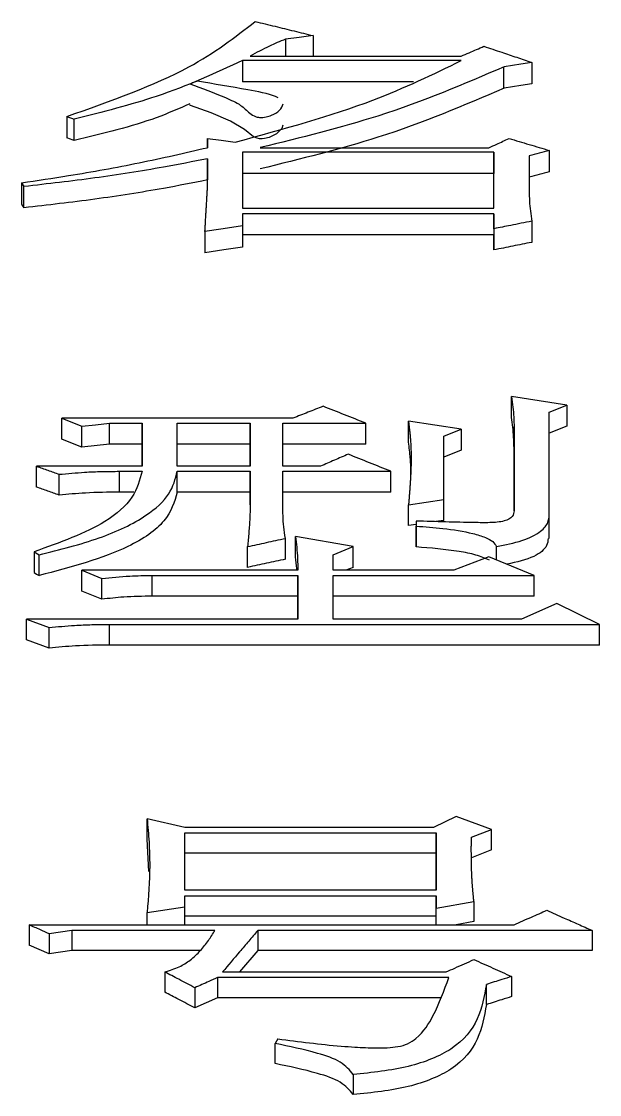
# Model space of a CAD drawing. Header units: millimetres. Extents: x 2085 to 4229, y 754 to 2271.
# Drawn here: x 2597.672 to 2600.16, y 2106.073 to 2110.69 of the extents above; entities that cross this region are included whole.
import ezdxf

# ---------------------------------------------------------------- set-up
doc = ezdxf.new("R2010")
doc.units = ezdxf.units.MM

msp = doc.modelspace()

# ---------------------------------------------------------------- linework, layer by layer
at = {"color": 7, "linetype": 'Continuous', "lineweight": 25}
for p, q in [((2598.8074, 2110.6134), (2598.8074, 2110.5406)), ((2598.9264, 2110.6287), (2598.9264, 2110.5406)), ((2599.5645, 2110.5214), (2598.6234, 2110.5214)), ((2598.6234, 2110.5214), (2598.6234, 2110.4294)), ((2598.6559, 2110.5406), (2599.5646, 2110.5406)), ((2599.7483, 2110.4025), (2599.7483, 2110.4944)), ((2599.8675, 2110.5137), (2599.8675, 2110.4217)), ((2599.3588, 2110.4294), (2598.6234, 2110.4294)), ((2597.8662, 2110.2806), (2597.8662, 2110.189)), ((2597.8986, 2110.1772), (2597.8986, 2110.2689)), ((2598.472, 2110.1466), (2598.472, 2110.1862)), ((2598.472, 2110.1862), (2598.472, 2110.1466)), ((2598.6235, 2110.1268), (2598.6235, 2109.8869)), ((2599.7052, 2110.1268), (2598.6235, 2110.1268)), ((2598.6992, 2110.1466), (2599.6836, 2110.1466)), ((2599.7052, 2109.8869), (2599.7052, 2110.1268)), ((2599.7052, 2110.1268), (2599.7052, 2110.0354)), ((2599.8567, 2110.1109), (2599.8567, 2109.9593)), ((2599.9432, 2110.1347), (2599.9432, 2110.0433)), ((2598.472, 2109.9714), (2598.472, 2110.0991)), ((2598.472, 2110.0991), (2598.472, 2110.0077)), ((2599.7052, 2110.0354), (2598.6235, 2110.0354)), ((2599.7052, 2109.8869), (2599.7052, 2110.0354)), ((2597.6716, 2109.9954), (2597.6824, 2109.9794)), ((2597.6716, 2109.9954), (2597.6716, 2109.9041)), ((2597.6824, 2109.8882), (2597.6824, 2109.9794)), ((2598.472, 2109.9713), (2598.472, 2110.0077)), ((2598.6235, 2109.8869), (2599.7052, 2109.8869)), ((2599.7052, 2109.8627), (2598.6235, 2109.8627)), ((2598.6235, 2109.8627), (2598.6235, 2109.8101)), ((2599.7052, 2109.7979), (2599.7052, 2109.8627)), ((2599.7052, 2109.8627), (2599.7052, 2109.7716)), ((2599.8675, 2109.8303), (2599.8675, 2109.7393)), ((2598.4612, 2109.7858), (2598.4612, 2109.6948)), ((2598.6235, 2109.8101), (2598.6235, 2109.7191)), ((2599.7052, 2109.7979), (2599.7052, 2109.7069)), ((2599.7052, 2109.7716), (2598.6235, 2109.7716)), ((2599.7052, 2109.7069), (2599.7052, 2109.7716)), ((2600.0189, 2109.0382), (2599.781, 2109.0765)), ((2599.781, 2108.9865), (2599.781, 2109.0765)), ((2599.9432, 2109.0083), (2600.0189, 2109.0382)), ((2599.9432, 2108.5756), (2599.9432, 2109.0083)), ((2600.0189, 2109.0382), (2600.0189, 2108.9482)), ((2598.8398, 2108.9827), (2597.8447, 2108.9827)), ((2597.8447, 2108.8928), (2597.8447, 2108.9827)), ((2597.9312, 2108.8586), (2597.9312, 2108.9485)), ((2598.0502, 2108.9613), (2598.1908, 2108.9613)), ((2598.0502, 2108.8714), (2598.0502, 2108.9613)), ((2598.1908, 2108.9613), (2598.1908, 2108.7761)), ((2598.1908, 2108.8714), (2598.1908, 2108.9613)), ((2598.3423, 2108.9613), (2598.656, 2108.9613)), ((2598.3423, 2108.7761), (2598.3423, 2108.9613)), ((2598.656, 2108.9613), (2598.656, 2108.7761)), ((2598.656, 2108.8714), (2598.656, 2108.9613)), ((2598.7966, 2108.9613), (2599.1536, 2108.9613)), ((2598.7966, 2108.7761), (2598.7966, 2108.9613)), ((2599.1535, 2108.8714), (2599.1536, 2108.9613)), ((2599.3374, 2108.8799), (2599.3374, 2108.9699)), ((2599.5646, 2108.9356), (2599.3374, 2108.9699)), ((2600.0189, 2108.9482), (2599.9432, 2108.9183)), ((2599.4889, 2108.9055), (2599.5646, 2108.9356)), ((2599.5646, 2108.9356), (2599.5646, 2108.8457)), ((2599.7918, 2108.9441), (2599.7918, 2108.5844)), ((2599.7918, 2108.8542), (2599.7918, 2108.9441)), ((2598.0502, 2108.8714), (2597.9312, 2108.8586)), ((2598.1908, 2108.8714), (2598.0502, 2108.8714)), ((2598.1908, 2108.7761), (2598.1908, 2108.8714)), ((2598.656, 2108.8714), (2598.3423, 2108.8714)), ((2598.656, 2108.7761), (2598.656, 2108.8714)), ((2599.1535, 2108.8714), (2598.7966, 2108.8714)), ((2599.5646, 2108.8457), (2599.4889, 2108.8157)), ((2599.7918, 2108.5843), (2599.7918, 2108.8542)), ((2598.1908, 2108.7761), (2597.7365, 2108.7761)), ((2597.7365, 2108.6864), (2597.7365, 2108.7761)), ((2598.656, 2108.7761), (2598.3423, 2108.7761)), ((2598.9588, 2108.7761), (2598.7966, 2108.7761)), ((2597.8338, 2108.6518), (2597.8338, 2108.7414)), ((2598.0935, 2108.7544), (2598.1908, 2108.7544)), ((2598.0935, 2108.6648), (2598.0935, 2108.7544)), ((2598.3422, 2108.7544), (2598.656, 2108.7544)), ((2598.656, 2108.7544), (2598.656, 2108.6107)), ((2598.656, 2108.6648), (2598.656, 2108.7544)), ((2598.7966, 2108.7544), (2599.2617, 2108.7544)), ((2598.7966, 2108.6107), (2598.7966, 2108.7544)), ((2599.2617, 2108.6647), (2599.2617, 2108.7544)), ((2598.1551, 2108.6648), (2598.0935, 2108.6648)), ((2598.656, 2108.6648), (2598.3422, 2108.6648)), ((2598.656, 2108.6106), (2598.656, 2108.6648)), ((2599.2617, 2108.6647), (2598.7966, 2108.6648)), ((2599.3375, 2108.6107), (2599.4889, 2108.6325)), ((2599.4889, 2108.543), (2599.4889, 2108.6325)), ((2599.3374, 2108.5212), (2599.3375, 2108.6107)), ((2599.3699, 2108.5405), (2599.3699, 2108.5186)), ((2599.3699, 2108.5405), (2599.3699, 2108.4512)), ((2599.4889, 2108.543), (2599.4555, 2108.5382)), ((2599.9427, 2108.465), (2599.9427, 2108.5544)), ((2599.3699, 2108.5259), (2599.3374, 2108.5212)), ((2599.3699, 2108.4292), (2599.3699, 2108.5186)), ((2598.8074, 2108.3764), (2598.8074, 2108.4657)), ((2599.0995, 2108.4304), (2598.8507, 2108.4745)), ((2598.8507, 2108.3852), (2598.8507, 2108.4745)), ((2597.7257, 2108.4083), (2597.7473, 2108.395)), ((2597.7257, 2108.4083), (2597.7257, 2108.3191)), ((2598.6451, 2108.3412), (2598.6451, 2108.4304)), ((2599.0129, 2108.395), (2599.0995, 2108.4304)), ((2599.0129, 2108.3284), (2599.0129, 2108.395)), ((2599.0995, 2108.3412), (2599.0995, 2108.4304)), ((2599.7161, 2108.3728), (2599.7161, 2108.4304)), ((2599.6836, 2108.3861), (2599.5322, 2108.3284)), ((2599.8783, 2108.3062), (2599.6836, 2108.3861)), ((2597.9312, 2108.3285), (2598.0177, 2108.2929)), ((2598.8615, 2108.3284), (2597.9312, 2108.3285)), ((2597.9312, 2108.2394), (2597.9312, 2108.3285)), ((2598.2341, 2108.3062), (2598.8615, 2108.3062)), ((2598.2341, 2108.2171), (2598.2341, 2108.3062)), ((2598.8615, 2108.3062), (2598.8615, 2108.1183)), ((2598.8615, 2108.2171), (2598.8615, 2108.3062)), ((2599.5322, 2108.3284), (2599.0129, 2108.3284)), ((2599.0129, 2108.3062), (2599.8783, 2108.3062)), ((2599.0129, 2108.1183), (2599.0129, 2108.3062)), ((2599.0995, 2108.3412), (2599.0683, 2108.3284)), ((2599.8783, 2108.2171), (2599.8783, 2108.3062)), ((2598.0177, 2108.2038), (2598.0177, 2108.2929)), ((2598.0177, 2108.2038), (2597.9312, 2108.2394)), ((2598.8615, 2108.2171), (2598.2341, 2108.2171)), ((2598.8615, 2108.1183), (2598.8615, 2108.2171)), ((2599.8783, 2108.2171), (2599.0129, 2108.2171)), ((2599.9757, 2108.1856), (2599.8242, 2108.1183)), ((2600.1596, 2108.0958), (2599.9757, 2108.1856)), ((2597.6932, 2108.0295), (2597.6932, 2108.1183)), ((2597.6932, 2108.1183), (2597.7906, 2108.0823)), ((2598.8615, 2108.1183), (2597.6932, 2108.1183)), ((2599.8242, 2108.1183), (2599.0129, 2108.1183)), ((2597.7906, 2107.9935), (2597.7906, 2108.0823)), ((2598.0502, 2108.007), (2598.0502, 2108.0958)), ((2598.0502, 2108.0958), (2600.1596, 2108.0958)), ((2600.1596, 2108.007), (2600.1596, 2108.0958)), ((2597.7906, 2107.9935), (2597.6932, 2108.0295)), ((2600.1596, 2108.007), (2598.0502, 2108.007)), ((2598.2125, 2107.1722), (2598.2125, 2107.2599)), ((2598.3747, 2107.2223), (2598.2125, 2107.2599)), ((2599.543, 2107.2693), (2599.4456, 2107.2222)), ((2599.6944, 2107.2128), (2599.543, 2107.2693)), ((2599.4456, 2107.2222), (2598.3747, 2107.2223)), ((2598.3747, 2107.1987), (2599.4565, 2107.1987)), ((2598.3747, 2106.9519), (2598.3747, 2107.1987)), ((2599.4565, 2107.1987), (2599.4565, 2106.9519)), ((2599.4565, 2107.111), (2599.4565, 2107.1987)), ((2599.6079, 2107.1798), (2599.6944, 2107.2128)), ((2599.6944, 2107.1252), (2599.6944, 2107.2128)), ((2598.2201, 2107.033), (2598.2125, 2107.1722)), ((2599.4565, 2107.111), (2598.3747, 2107.1111)), ((2599.4565, 2106.9519), (2599.4565, 2107.111)), ((2599.6944, 2107.1252), (2599.6079, 2107.0922)), ((2599.4565, 2106.9519), (2598.3747, 2106.9519)), ((2598.3747, 2106.9281), (2599.4565, 2106.928)), ((2598.3747, 2106.8802), (2598.3747, 2106.9281)), ((2599.4565, 2106.928), (2599.4565, 2106.8754)), ((2599.4565, 2106.8408), (2599.4565, 2106.928)), ((2598.2125, 2106.8563), (2598.3747, 2106.8802)), ((2598.3747, 2106.8034), (2598.3747, 2106.8802)), ((2599.4565, 2106.8754), (2599.6187, 2106.9041)), ((2599.4565, 2106.8034), (2599.4565, 2106.8754)), ((2599.6187, 2106.9041), (2599.6187, 2106.8169)), ((2598.2125, 2106.8034), (2598.2125, 2106.8563)), ((2599.4565, 2106.8408), (2598.3747, 2106.8408)), ((2599.4565, 2106.8034), (2599.4565, 2106.8408)), ((2597.7041, 2106.8035), (2599.7918, 2106.8034)), ((2597.7041, 2106.8035), (2597.7041, 2106.7163)), ((2597.888, 2106.7794), (2597.7906, 2106.765)), ((2598.5045, 2106.7794), (2597.888, 2106.7794)), ((2597.888, 2106.7794), (2597.888, 2106.6923)), ((2600.1271, 2106.7794), (2598.6884, 2106.7794)), ((2598.6884, 2106.7794), (2598.6884, 2106.6923)), ((2599.6187, 2106.8169), (2599.5426, 2106.8034)), ((2600.1271, 2106.7794), (2600.1271, 2106.6923)), ((2597.7906, 2106.765), (2597.7906, 2106.6779)), ((2597.7906, 2106.6779), (2597.7041, 2106.7163)), ((2597.888, 2106.6923), (2597.7906, 2106.6779)), ((2598.4411, 2106.6923), (2597.888, 2106.6923)), ((2598.6884, 2106.6923), (2598.6107, 2106.6006)), ((2600.1271, 2106.6923), (2598.6884, 2106.6923)), ((2598.2882, 2106.6006), (2598.2882, 2106.5137)), ((2598.537, 2106.6006), (2599.4997, 2106.6006)), ((2599.5106, 2106.5763), (2598.5154, 2106.5763)), ((2598.5154, 2106.5763), (2598.5154, 2106.4895)), ((2599.781, 2106.5811), (2599.781, 2106.4943)), ((2598.418, 2106.5325), (2598.418, 2106.4458)), ((2599.6728, 2106.4603), (2599.6728, 2106.5471)), ((2598.5154, 2106.4895), (2598.418, 2106.4458)), ((2599.4748, 2106.4895), (2598.5154, 2106.4895)), ((2598.775, 2106.3124), (2598.7642, 2106.2927)), ((2598.7642, 2106.2063), (2598.7642, 2106.2927)), ((2599.0995, 2106.1594), (2599.0995, 2106.0732))]:
    msp.add_line(p, q, dxfattribs=at)
at = {"color": 7, "linetype": 'Continuous', "lineweight": 25, "flags": 128}
for points in [[(2598.9264, 2110.6287), (2598.8669, 2110.6211), (2598.8074, 2110.6134)], [(2599.8675, 2110.5137), (2599.8212, 2110.5062), (2599.7848, 2110.5003), (2599.7485, 2110.4944)], [(2598.4288, 2110.4326), (2598.4205, 2110.4296), (2598.4084, 2110.4253), (2598.4027, 2110.4232)], [(2599.8675, 2110.4217), (2599.8212, 2110.4142), (2599.7848, 2110.4084), (2599.7485, 2110.4025)], [(2598.7961, 2110.243), (2598.7925, 2110.229), (2598.7694, 2110.2059), (2598.7379, 2110.1909), (2598.7174, 2110.1856), (2598.707, 2110.1845), (2598.6961, 2110.1849), (2598.6856, 2110.1871), (2598.6709, 2110.1929), (2598.6308, 2110.2243), (2598.5713, 2110.2601), (2598.488, 2110.2961), (2598.3985, 2110.3283), (2598.3962, 2110.3291), (2598.3962, 2110.3291)], [(2597.8662, 2110.2806), (2597.8745, 2110.2776), (2597.8865, 2110.2732), (2597.8986, 2110.2689)], [(2597.8986, 2110.1772), (2597.8904, 2110.1802), (2597.8822, 2110.1832), (2597.8662, 2110.189)], [(2598.472, 2110.1862), (2598.5315, 2110.1783), (2598.5909, 2110.1704)], [(2598.6235, 2109.8101), (2598.5765, 2109.8031), (2598.5295, 2109.796), (2598.4612, 2109.7858)], [(2598.6235, 2109.7191), (2598.5424, 2109.7069), (2598.4612, 2109.6948)], [(2597.9312, 2108.9485), (2597.9907, 2108.9549), (2598.0502, 2108.9613)], [(2598.3422, 2108.6648), (2598.3422, 2108.6967), (2598.3422, 2108.7544)], [(2597.7473, 2108.3058), (2597.7473, 2108.3389), (2597.7473, 2108.367), (2597.7473, 2108.395)], [(2597.7257, 2108.3191), (2597.7365, 2108.3125), (2597.7473, 2108.3058)]]:
    msp.add_lwpolyline(points, dxfattribs=at)
at = {"color": 7, "linetype": 'Continuous', "lineweight": 25}
for points, knots in [([(2597.8662, 2110.2806), (2598.0558, 2110.3477), (2598.3909, 2110.4664), (2598.5907, 2110.622), (2598.6775, 2110.6896)], [0, 0, 0, 0, 0.5655186, 1, 1, 1, 1]), ([(2598.6775, 2110.6896), (2598.706, 2110.6827), (2598.7617, 2110.6691), (2598.8447, 2110.6488), (2598.8991, 2110.6354), (2598.9264, 2110.6287)], [0, 0, 0, 0, 0.343461, 0.671731, 1, 1, 1, 1]), ([(2598.8074, 2110.6134), (2598.7841, 2110.6036), (2598.7452, 2110.5872), (2598.6962, 2110.5624), (2598.6694, 2110.5479), (2598.6559, 2110.5406)], [0, 0, 0, 0, 0.429081, 0.714347, 1, 1, 1, 1]), ([(2599.5646, 2110.5406), (2599.5759, 2110.5455), (2599.5977, 2110.555), (2599.6302, 2110.5691), (2599.6514, 2110.5782), (2599.6619, 2110.5828)], [0, 0, 0, 0, 0.347839, 0.673919, 1, 1, 1, 1]), ([(2599.6619, 2110.5828), (2599.6875, 2110.5742), (2599.7345, 2110.5584), (2599.803, 2110.5354), (2599.846, 2110.5209), (2599.8675, 2110.5137)], [0, 0, 0, 0, 0.373043, 0.686521, 1, 1, 1, 1]), ([(2598.6234, 2110.5214), (2598.506, 2110.4672), (2598.2947, 2110.3696), (2598.0205, 2110.2999), (2597.8986, 2110.2689)], [0, 0, 0, 0, 0.555264, 1, 1, 1, 1]), ([(2598.5909, 2110.1704), (2598.798, 2110.227), (2599.1644, 2110.3271), (2599.4432, 2110.4625), (2599.5645, 2110.5214)], [0, 0, 0, 0, 0.564995, 1, 1, 1, 1]), ([(2599.7484, 2110.4944), (2599.5757, 2110.4201), (2599.2646, 2110.2862), (2598.8732, 2110.1896), (2598.6991, 2110.1467)], [0, 0, 0, 0, 0.555354, 1, 1, 1, 1]), ([(2598.776, 2110.3613), (2598.7724, 2110.3629), (2598.7382, 2110.3788), (2598.6152, 2110.4015), (2598.5005, 2110.4206), (2598.4288, 2110.4326)], [0, 0, 0, 0, 0.041495, 0.400617, 1, 1, 1, 1]), ([(2598.3962, 2110.4209), (2598.4482, 2110.4019), (2598.5262, 2110.3734), (2598.6183, 2110.3315), (2598.645, 2110.3004), (2598.672, 2110.2825), (2598.6908, 2110.2772), (2598.701, 2110.2759), (2598.7126, 2110.2763), (2598.7293, 2110.2793), (2598.7558, 2110.2887), (2598.7876, 2110.3072), (2598.7942, 2110.325), (2598.7977, 2110.3346)], [0, 0, 0, 0, 0.318334, 0.477294, 0.616925, 0.687072, 0.704751, 0.71934, 0.733979, 0.755949, 0.800249, 0.89164, 1, 1, 1, 1]), ([(2599.7484, 2110.4025), (2599.5756, 2110.3283), (2599.2645, 2110.1946), (2598.8731, 2110.0981), (2598.6991, 2110.0552)], [0, 0, 0, 0, 0.555295, 1, 1, 1, 1]), ([(2598.3962, 2110.3354), (2598.3496, 2110.3148), (2598.2069, 2110.2518), (2598.0227, 2110.2073), (2597.8986, 2110.1772)], [0, 0, 0, 0, 0.326498, 1, 1, 1, 1]), ([(2599.6836, 2110.1466), (2599.6947, 2110.1517), (2599.7147, 2110.1609), (2599.7436, 2110.174), (2599.7613, 2110.1821), (2599.7701, 2110.1861)], [0, 0, 0, 0, 0.38646, 0.693229, 1, 1, 1, 1]), ([(2599.7701, 2110.1861), (2599.799, 2110.1776), (2599.8567, 2110.1605), (2599.9143, 2110.1433), (2599.9432, 2110.1347)], [0, 0, 0, 0, 0.4999994, 1, 1, 1, 1]), ([(2597.6716, 2109.9954), (2597.7394, 2110.0056), (2597.9113, 2110.0314), (2598.1814, 2110.0799), (2598.375, 2110.1243), (2598.472, 2110.1466)], [0, 0, 0, 0, 0.2452891, 0.6214693, 1, 1, 1, 1]), ([(2599.9432, 2110.1347), (2599.9288, 2110.1308), (2599.8999, 2110.1228), (2599.8711, 2110.1149), (2599.8567, 2110.1109)], [0, 0, 0, 0, 0.5, 1, 1, 1, 1]), ([(2598.472, 2110.0991), (2598.4094, 2110.0867), (2598.2517, 2110.0557), (2597.9886, 2110.0144), (2597.7847, 2109.9911), (2597.6824, 2109.9794)], [0, 0, 0, 0, 0.247522, 0.622512, 1, 1, 1, 1]), ([(2599.9432, 2110.0433), (2599.9288, 2110.0393), (2599.8999, 2110.0314), (2599.8711, 2110.0235), (2599.8567, 2110.0195)], [0, 0, 0, 0, 0.499999, 1, 1, 1, 1]), ([(2598.472, 2110.0077), (2598.4093, 2109.9953), (2598.2517, 2109.9644), (2597.9886, 2109.9231), (2597.7847, 2109.8998), (2597.6824, 2109.8882)], [0, 0, 0, 0, 0.247562, 0.622535, 1, 1, 1, 1]), ([(2598.4612, 2109.7858), (2598.4613, 2109.7873), (2598.4615, 2109.7897), (2598.4616, 2109.7928), (2598.4618, 2109.7959), (2598.462, 2109.7991), (2598.4622, 2109.8022), (2598.4623, 2109.8046), (2598.4625, 2109.8077), (2598.4627, 2109.8108), (2598.4629, 2109.8139), (2598.463, 2109.8163), (2598.4632, 2109.8194), (2598.4634, 2109.8225), (2598.4635, 2109.8257), (2598.4637, 2109.828), (2598.4639, 2109.8311), (2598.4641, 2109.8351), (2598.4644, 2109.8413), (2598.4648, 2109.8475), (2598.4652, 2109.8538), (2598.4654, 2109.8585), (2598.4658, 2109.8647), (2598.4662, 2109.8709), (2598.4665, 2109.8772), (2598.4668, 2109.8818), (2598.4672, 2109.8881), (2598.4675, 2109.8943), (2598.4679, 2109.9005), (2598.4682, 2109.9052), (2598.4685, 2109.9114), (2598.4689, 2109.9176), (2598.4693, 2109.9238), (2598.4695, 2109.9285), (2598.4698, 2109.9331), (2598.47, 2109.937), (2598.4703, 2109.9409), (2598.4704, 2109.944), (2598.4706, 2109.9471), (2598.4708, 2109.9494), (2598.4709, 2109.9525), (2598.4711, 2109.9556), (2598.4713, 2109.9587), (2598.4714, 2109.961), (2598.4716, 2109.9639), (2598.4718, 2109.9674), (2598.472, 2109.97), (2598.472, 2109.9714)], [0, 0, 0, 0, 0.025173, 0.03776, 0.050346, 0.075519, 0.088105, 0.100692, 0.113278, 0.138451, 0.151038, 0.163624, 0.176211, 0.201384, 0.21397, 0.226556, 0.239143, 0.264316, 0.289489, 0.339835, 0.365007, 0.39018, 0.415353, 0.465699, 0.490872, 0.516045, 0.541218, 0.591564, 0.616737, 0.64191, 0.667082, 0.717428, 0.742601, 0.767774, 0.792947, 0.81812, 0.830706, 0.855879, 0.868466, 0.881052, 0.893639, 0.918812, 0.931398, 0.943984, 0.956571, 0.978285, 1, 1, 1, 1]), ([(2599.8567, 2109.9593), (2599.857, 2109.9452), (2599.8576, 2109.9167), (2599.8616, 2109.8738), (2599.8655, 2109.8448), (2599.8675, 2109.8303)], [0, 0, 0, 0, 0.328449, 0.664167, 1, 1, 1, 1]), ([(2597.6824, 2109.8882), (2597.6806, 2109.8908), (2597.677, 2109.8962), (2597.6734, 2109.9015), (2597.6716, 2109.9041)], [0, 0, 0, 0, 0.499999, 1, 1, 1, 1]), ([(2599.8675, 2109.8303), (2599.8525, 2109.8273), (2599.8225, 2109.8213), (2599.7684, 2109.8105), (2599.7293, 2109.8027), (2599.7052, 2109.7979)], [0, 0, 0, 0, 0.277507, 0.555013, 1, 1, 1, 1]), ([(2599.8675, 2109.7393), (2599.8404, 2109.7339), (2599.7863, 2109.7231), (2599.7323, 2109.7123), (2599.7052, 2109.7069)], [0, 0, 0, 0, 0.5, 1, 1, 1, 1]), ([(2599.781, 2109.0765), (2599.783, 2109.0612), (2599.7871, 2109.0315), (2599.7903, 2108.9874), (2599.7913, 2108.9586), (2599.7918, 2108.9441)], [0, 0, 0, 0, 0.349386, 0.674644, 1, 1, 1, 1]), ([(2598.9697, 2109.034), (2598.948, 2109.0254), (2598.9048, 2109.0084), (2598.8615, 2108.9913), (2598.8398, 2108.9827)], [0, 0, 0, 0, 0.499996, 1, 1, 1, 1]), ([(2599.1536, 2108.9613), (2599.1229, 2108.9734), (2599.0616, 2108.9977), (2599.0003, 2109.0219), (2598.9697, 2109.034)], [0, 0, 0, 0, 0.5, 1, 1, 1, 1]), ([(2597.8447, 2108.9827), (2597.8591, 2108.977), (2597.8879, 2108.9656), (2597.9168, 2108.9542), (2597.9312, 2108.9485)], [0, 0, 0, 0, 0.4999989, 1, 1, 1, 1]), ([(2599.3374, 2108.9699), (2599.3378, 2108.9671), (2599.3384, 2108.9615), (2599.3394, 2108.9531), (2599.3403, 2108.9447), (2599.3412, 2108.9363), (2599.3421, 2108.9279), (2599.343, 2108.9195), (2599.3437, 2108.9124), (2599.3443, 2108.9054), (2599.3449, 2108.8984), (2599.3463, 2108.8815), (2599.3484, 2108.845), (2599.3488, 2108.7998), (2599.3476, 2108.7601), (2599.3467, 2108.7403), (2599.3461, 2108.7289), (2599.3455, 2108.7175), (2599.3447, 2108.7033), (2599.3437, 2108.6891), (2599.3428, 2108.6777), (2599.3421, 2108.6692), (2599.3415, 2108.6606), (2599.3409, 2108.6535), (2599.3405, 2108.6478), (2599.3402, 2108.6435), (2599.3398, 2108.6393), (2599.3395, 2108.635), (2599.3392, 2108.6307), (2599.3388, 2108.6264), (2599.3385, 2108.6221), (2599.3382, 2108.6186), (2599.3378, 2108.6147), (2599.3376, 2108.6123), (2599.3375, 2108.6107)], [0, 0, 0, 0, 0.023618, 0.047236, 0.070855, 0.094473, 0.118091, 0.141709, 0.165327, 0.177136, 0.200755, 0.224373, 0.318848, 0.507812, 0.602286, 0.649522, 0.67314, 0.696758, 0.743995, 0.791231, 0.81485, 0.838468, 0.862086, 0.885704, 0.897513, 0.909322, 0.921131, 0.932941, 0.94475, 0.956559, 0.968368, 0.980177, 0.986081, 1, 1, 1, 1]), ([(2599.7918, 2108.8542), (2599.7912, 2108.8697), (2599.7902, 2108.8996), (2599.7868, 2108.9437), (2599.7829, 2108.9722), (2599.781, 2108.9865)], [0, 0, 0, 0, 0.349838, 0.674851, 1, 1, 1, 1]), ([(2599.4889, 2108.6325), (2599.4889, 2108.6735), (2599.4889, 2108.765), (2599.4889, 2108.8555), (2599.4889, 2108.9055)], [0, 0, 0, 0, 0.4472261, 1, 1, 1, 1]), ([(2597.9312, 2108.8586), (2597.9168, 2108.8643), (2597.8879, 2108.8757), (2597.8591, 2108.8871), (2597.8447, 2108.8928)], [0, 0, 0, 0, 0.500003, 1, 1, 1, 1]), ([(2599.3448, 2108.8102), (2599.3448, 2108.8103), (2599.3431, 2108.8337), (2599.3403, 2108.8569), (2599.3374, 2108.8799)], [0, 0, 0, 0, 0.008247, 1, 1, 1, 1]), ([(2599.0778, 2108.828), (2599.058, 2108.8193), (2599.0183, 2108.8021), (2598.9787, 2108.7847), (2598.9588, 2108.7761)], [0, 0, 0, 0, 0.499996, 1, 1, 1, 1]), ([(2599.2617, 2108.7544), (2599.2311, 2108.7667), (2599.1698, 2108.7912), (2599.1085, 2108.8157), (2599.0778, 2108.828)], [0, 0, 0, 0, 0.5, 1, 1, 1, 1]), ([(2599.3438, 2108.8224), (2599.3438, 2108.8224), (2599.3437, 2108.8234), (2599.3465, 2108.7625), (2599.3466, 2108.7446), (2599.3466, 2108.7419)], [0, 0, 0, 0, 0.007849, 0.849098, 1, 1, 1, 1]), ([(2597.7365, 2108.7761), (2597.7527, 2108.7703), (2597.7852, 2108.7588), (2597.8176, 2108.7472), (2597.8338, 2108.7414)], [0, 0, 0, 0, 0.499998, 1, 1, 1, 1]), ([(2598.1908, 2108.7544), (2598.1808, 2108.7167), (2598.1606, 2108.6406), (2598.0169, 2108.5122), (2597.8369, 2108.448), (2597.7257, 2108.4083)], [0, 0, 0, 0, 0.273464, 0.551009, 1, 1, 1, 1]), ([(2597.7473, 2108.395), (2597.8364, 2108.4174), (2598.0121, 2108.4615), (2598.2051, 2108.5531), (2598.3175, 2108.6547), (2598.334, 2108.7213), (2598.3422, 2108.7544)], [0, 0, 0, 0, 0.289657, 0.571456, 0.787204, 1, 1, 1, 1]), ([(2597.8338, 2108.7414), (2597.8703, 2108.7448), (2597.9312, 2108.7504), (2598.0183, 2108.7539), (2598.0684, 2108.7542), (2598.0935, 2108.7544)], [0, 0, 0, 0, 0.426096, 0.71242, 1, 1, 1, 1]), ([(2599.3466, 2108.7529), (2599.3465, 2108.7488), (2599.3463, 2108.7363), (2599.345, 2108.7119), (2599.3441, 2108.6954)], [0, 0, 0, 0, 0.322479, 1, 1, 1, 1]), ([(2597.8338, 2108.6518), (2597.8176, 2108.6576), (2597.7852, 2108.6691), (2597.7527, 2108.6807), (2597.7365, 2108.6864)], [0, 0, 0, 0, 0.500004, 1, 1, 1, 1]), ([(2598.3422, 2108.6648), (2598.3297, 2108.6227), (2598.3044, 2108.5376), (2598.107, 2108.4014), (2597.8849, 2108.3424), (2597.7473, 2108.3058)], [0, 0, 0, 0, 0.27123, 0.548484, 1, 1, 1, 1]), ([(2598.0934, 2108.6648), (2598.0444, 2108.6642), (2597.957, 2108.6633), (2597.8714, 2108.6553), (2597.8338, 2108.6518)], [0, 0, 0, 0, 0.560746, 1, 1, 1, 1]), ([(2598.656, 2108.6107), (2598.6555, 2108.5914), (2598.6547, 2108.5519), (2598.6501, 2108.4918), (2598.6468, 2108.4509), (2598.6451, 2108.4304)], [0, 0, 0, 0, 0.321579, 0.660777, 1, 1, 1, 1]), ([(2598.8074, 2108.4657), (2598.8048, 2108.4823), (2598.7996, 2108.5147), (2598.7971, 2108.5631), (2598.7968, 2108.5948), (2598.7966, 2108.6107)], [0, 0, 0, 0, 0.341779, 0.670798, 1, 1, 1, 1]), ([(2599.7918, 2108.5844), (2599.7909, 2108.5762), (2599.7892, 2108.5595), (2599.7505, 2108.5367), (2599.6858, 2108.5327), (2599.5599, 2108.5345), (2599.454, 2108.5379), (2599.3699, 2108.5405)], [0, 0, 0, 0, 0.110716, 0.223974, 0.35482, 0.487804, 1, 1, 1, 1]), ([(2599.7161, 2108.4304), (2599.7542, 2108.4379), (2599.8292, 2108.4528), (2599.9071, 2108.4914), (2599.9425, 2108.5347), (2599.943, 2108.562), (2599.9432, 2108.5756)], [0, 0, 0, 0, 0.291536, 0.572529, 0.787239, 1, 1, 1, 1]), ([(2599.3699, 2108.5186), (2599.4086, 2108.5156), (2599.4923, 2108.5091), (2599.5954, 2108.4936), (2599.6656, 2108.4721), (2599.7034, 2108.4528), (2599.7118, 2108.4379), (2599.7161, 2108.4304)], [0, 0, 0, 0, 0.279047, 0.604417, 0.761098, 0.879545, 1, 1, 1, 1]), ([(2598.6451, 2108.4304), (2598.6722, 2108.4363), (2598.7263, 2108.4481), (2598.7804, 2108.4598), (2598.8074, 2108.4657)], [0, 0, 0, 0, 0.4999993, 1, 1, 1, 1]), ([(2598.8507, 2108.4745), (2598.8527, 2108.459), (2598.8569, 2108.427), (2598.8601, 2108.3783), (2598.861, 2108.3451), (2598.8615, 2108.3284)], [0, 0, 0, 0, 0.3204463, 0.660167, 1, 1, 1, 1]), ([(2599.3699, 2108.4512), (2599.3699, 2108.4471), (2599.3699, 2108.4397), (2599.3699, 2108.4324), (2599.3699, 2108.4292)], [0, 0, 0, 0, 0.56, 1, 1, 1, 1]), ([(2599.9384, 2108.4652), (2599.9374, 2108.455), (2599.9346, 2108.4274), (2599.8804, 2108.3815), (2599.8029, 2108.3639), (2599.761, 2108.3544)], [0, 0, 0, 0, 0.210203, 0.572203, 1, 1, 1, 1]), ([(2599.6862, 2108.3717), (2599.6673, 2108.3797), (2599.629, 2108.3961), (2599.5207, 2108.4166), (2599.4323, 2108.424), (2599.3699, 2108.4292)], [0, 0, 0, 0, 0.223203, 0.452536, 1, 1, 1, 1]), ([(2598.8074, 2108.3764), (2598.7804, 2108.3706), (2598.7263, 2108.3588), (2598.6722, 2108.347), (2598.6451, 2108.3412)], [0, 0, 0, 0, 0.5, 1, 1, 1, 1]), ([(2598.857, 2108.3284), (2598.8569, 2108.3309), (2598.8556, 2108.3499), (2598.853, 2108.3688), (2598.8507, 2108.3852)], [0, 0, 0, 0, 0.130167, 1, 1, 1, 1]), ([(2598.0177, 2108.2929), (2598.0575, 2108.2973), (2598.1286, 2108.3052), (2598.2018, 2108.3059), (2598.2341, 2108.3062)], [0, 0, 0, 0, 0.558835, 1, 1, 1, 1]), ([(2598.2341, 2108.2171), (2598.193, 2108.2166), (2598.1198, 2108.2157), (2598.0489, 2108.2074), (2598.0177, 2108.2038)], [0, 0, 0, 0, 0.561086, 1, 1, 1, 1]), ([(2597.7906, 2108.0823), (2597.827, 2108.0858), (2597.8879, 2108.0917), (2597.975, 2108.0952), (2598.0251, 2108.0956), (2598.0502, 2108.0958)], [0, 0, 0, 0, 0.426056, 0.7124, 1, 1, 1, 1]), ([(2598.0502, 2108.007), (2598.0012, 2108.0065), (2597.9137, 2108.0055), (2597.8282, 2107.9972), (2597.7906, 2107.9935)], [0, 0, 0, 0, 0.560746, 1, 1, 1, 1]), ([(2598.2125, 2107.2599), (2598.2155, 2107.2263), (2598.2216, 2107.1591), (2598.2256, 2107.0248), (2598.2177, 2106.9234), (2598.2125, 2106.8563)], [0, 0, 0, 0, 0.2520851, 0.5041975, 1, 1, 1, 1]), ([(2599.6187, 2106.9041), (2599.6185, 2106.9064), (2599.6181, 2106.911), (2599.6174, 2106.9178), (2599.6167, 2106.9247), (2599.6161, 2106.9316), (2599.6155, 2106.9384), (2599.6148, 2106.9453), (2599.6143, 2106.951), (2599.6138, 2106.9567), (2599.6134, 2106.9624), (2599.6128, 2106.9692), (2599.6121, 2106.9783), (2599.6115, 2106.9874), (2599.6109, 2106.9966), (2599.6105, 2107.0034), (2599.6101, 2107.0125), (2599.6096, 2107.0216), (2599.6093, 2107.0307), (2599.609, 2107.0375), (2599.6087, 2107.0466), (2599.6085, 2107.0557), (2599.6083, 2107.0648), (2599.6081, 2107.0739), (2599.608, 2107.083), (2599.6079, 2107.0921), (2599.6078, 2107.0989), (2599.6078, 2107.1057), (2599.6078, 2107.1125), (2599.6077, 2107.1181), (2599.6077, 2107.1227), (2599.6077, 2107.1272), (2599.6077, 2107.1317), (2599.6077, 2107.1363), (2599.6077, 2107.1396), (2599.6078, 2107.143), (2599.6078, 2107.1476), (2599.6078, 2107.1521), (2599.6078, 2107.1566), (2599.6078, 2107.1611), (2599.6078, 2107.1657), (2599.6079, 2107.1702), (2599.6079, 2107.1745), (2599.6079, 2107.1777), (2599.6079, 2107.1798)], [0, 0, 0, 0, 0.024742, 0.049483, 0.074225, 0.098967, 0.123709, 0.14845, 0.173192, 0.185563, 0.210305, 0.235047, 0.259788, 0.309272, 0.334014, 0.358756, 0.383497, 0.432981, 0.457723, 0.482464, 0.507206, 0.55669, 0.581431, 0.606173, 0.655657, 0.680399, 0.70514, 0.729882, 0.754624, 0.779366, 0.791736, 0.804107, 0.828849, 0.84122, 0.853591, 0.865962, 0.878333, 0.903074, 0.915445, 0.927816, 0.952558, 0.964929, 0.9773, 1, 1, 1, 1]), ([(2599.7918, 2106.8034), (2599.8043, 2106.809), (2599.8292, 2106.82), (2599.8761, 2106.8409), (2599.9105, 2106.8561), (2599.9324, 2106.8658)], [0, 0, 0, 0, 0.2662451, 0.5324905, 1, 1, 1, 1]), ([(2599.9324, 2106.8658), (2599.9574, 2106.8547), (2600.0023, 2106.8348), (2600.0672, 2106.806), (2600.1072, 2106.7882), (2600.1271, 2106.7794)], [0, 0, 0, 0, 0.384573, 0.692287, 1, 1, 1, 1]), ([(2597.7906, 2106.765), (2597.7782, 2106.7705), (2597.7576, 2106.7796), (2597.7288, 2106.7925), (2597.7123, 2106.7998), (2597.7041, 2106.8035)], [0, 0, 0, 0, 0.42836, 0.71418, 1, 1, 1, 1]), ([(2598.2882, 2106.6006), (2598.3098, 2106.6074), (2598.3526, 2106.6207), (2598.4032, 2106.6533), (2598.4425, 2106.6921), (2598.477, 2106.7353), (2598.4954, 2106.7647), (2598.5045, 2106.7794)], [0, 0, 0, 0, 0.176065, 0.348002, 0.566634, 0.783694, 1, 1, 1, 1]), ([(2598.6884, 2106.7794), (2598.6755, 2106.7641), (2598.6495, 2106.7336), (2598.599, 2106.674), (2598.5615, 2106.6296), (2598.537, 2106.6006)], [0, 0, 0, 0, 0.257226, 0.514452, 1, 1, 1, 1]), ([(2599.4997, 2106.6006), (2599.5122, 2106.6062), (2599.5383, 2106.6178), (2599.578, 2106.6356), (2599.6051, 2106.6478), (2599.6187, 2106.6539)], [0, 0, 0, 0, 0.314653, 0.657326, 1, 1, 1, 1]), ([(2599.6187, 2106.6539), (2599.6458, 2106.6418), (2599.6999, 2106.6175), (2599.7539, 2106.5933), (2599.781, 2106.5811)], [0, 0, 0, 0, 0.499999, 1, 1, 1, 1]), ([(2598.418, 2106.5325), (2598.4064, 2106.5386), (2598.3833, 2106.5508), (2598.34, 2106.5735), (2598.3083, 2106.5901), (2598.2882, 2106.6006)], [0, 0, 0, 0, 0.267463, 0.534927, 1, 1, 1, 1]), ([(2598.5154, 2106.5763), (2598.5029, 2106.5707), (2598.4804, 2106.5606), (2598.448, 2106.546), (2598.428, 2106.537), (2598.418, 2106.5325)], [0, 0, 0, 0, 0.384577, 0.692287, 1, 1, 1, 1]), ([(2598.775, 2106.3124), (2598.8655, 2106.3008), (2598.975, 2106.2867), (2599.1175, 2106.2763), (2599.1986, 2106.2727), (2599.2788, 2106.2745), (2599.3388, 2106.2914), (2599.3989, 2106.3353), (2599.4591, 2106.4324), (2599.4908, 2106.5211), (2599.5106, 2106.5763)], [0, 0, 0, 0, 0.23813, 0.287988, 0.366961, 0.446683, 0.487555, 0.537237, 0.712015, 1, 1, 1, 1]), ([(2599.781, 2106.5811), (2599.7669, 2106.5767), (2599.7418, 2106.5688), (2599.7058, 2106.5575), (2599.6838, 2106.5506), (2599.6728, 2106.5471)], [0, 0, 0, 0, 0.39043, 0.695215, 1, 1, 1, 1]), ([(2598.418, 2106.4458), (2598.4064, 2106.4518), (2598.3833, 2106.464), (2598.34, 2106.4866), (2598.3083, 2106.5032), (2598.2882, 2106.5137)], [0, 0, 0, 0, 0.2676466, 0.5352935, 1, 1, 1, 1]), ([(2599.6728, 2106.5471), (2599.6547, 2106.4458), (2599.6292, 2106.3031), (2599.3399, 2106.1839), (2599.1809, 2106.1677), (2599.0995, 2106.1594)], [0, 0, 0, 0, 0.544628, 0.767125, 1, 1, 1, 1]), ([(2599.6728, 2106.4603), (2599.6546, 2106.3591), (2599.6291, 2106.2166), (2599.3399, 2106.0975), (2599.1808, 2106.0814), (2599.0995, 2106.0732)], [0, 0, 0, 0, 0.544404, 0.766963, 1, 1, 1, 1]), ([(2599.781, 2106.4943), (2599.7669, 2106.4899), (2599.7418, 2106.482), (2599.7058, 2106.4707), (2599.6838, 2106.4638), (2599.6728, 2106.4603)], [0, 0, 0, 0, 0.390574, 0.695287, 1, 1, 1, 1]), ([(2599.0995, 2106.1594), (2599.0839, 2106.1782), (2599.0519, 2106.2167), (2598.9244, 2106.2592), (2598.8253, 2106.2799), (2598.7642, 2106.2927)], [0, 0, 0, 0, 0.267599, 0.548584, 1, 1, 1, 1]), ([(2599.0995, 2106.0732), (2599.0839, 2106.0919), (2599.0518, 2106.1303), (2598.9244, 2106.1728), (2598.8253, 2106.1935), (2598.7642, 2106.2063)], [0, 0, 0, 0, 0.267465, 0.548457, 1, 1, 1, 1])]:
    msp.add_open_spline(points, degree=3, knots=knots, dxfattribs=at)

doc.saveas('drawing.dxf')
